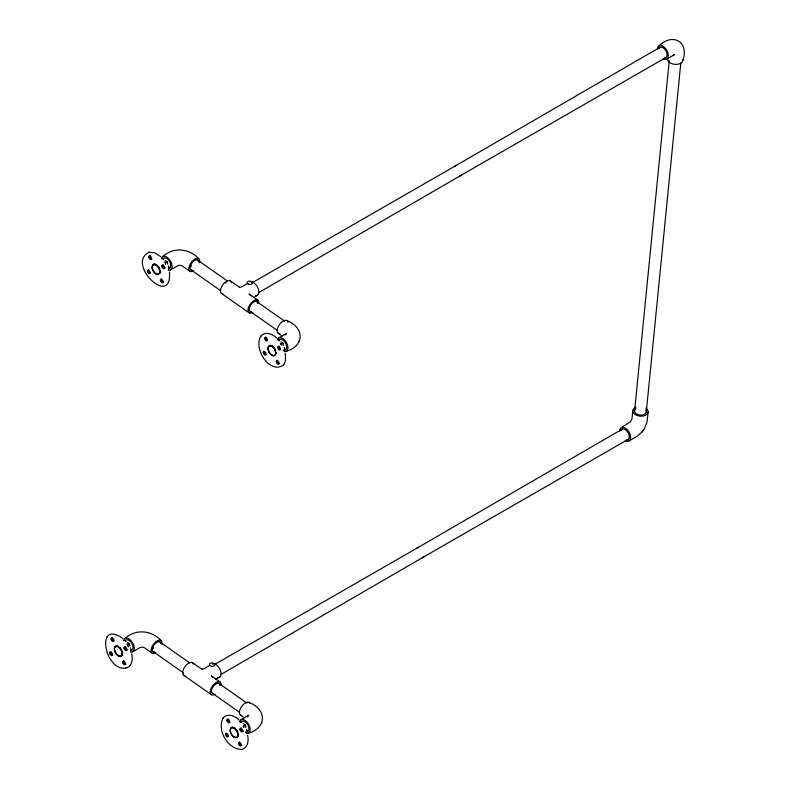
<?xml version="1.0" encoding="UTF-8"?>
<svg xmlns="http://www.w3.org/2000/svg" width="789" height="789" viewBox="0 0 789 789"><rect width="100%" height="100%" fill="white"/><g stroke="black" fill="none" stroke-linecap="round" stroke-linejoin="round"><path stroke-width="1.18" d="M632.808 410.448L631.969 418.9L630.51 421.721M682.909 60.299C689.3 41.916 672.849 32.448 659.19 45.703M669.23 60.763L634.681 410.102M646.25 412.43L680.799 63.1M648.124 412.075L646.901 422.648L644.08 429.137M286.229 351.352C304.81 345.848 304.524 327.543 287.097 320.699M248.466 733.208C267.047 727.705 266.761 709.39 249.334 702.555M285.263 335.009L286.515 333.392L278.813 337.86M247.499 716.866L248.752 715.248L241.049 719.716M299.209 341.509L299.652 340.503M261.435 723.355L261.889 722.359M260.863 336.134C253.121 348.491 269.69 374.972 283.774 364.863M123.005 638.597C95.242 618.497 104.335 671.587 125.855 668.046M125.648 668.096C132 666.952 133.154 659.022 131.674 653.805M223.09 717.99C216.709 730.17 227.794 749.432 241.71 749.382M644.11 429.088L642.64 431.188M260.459 336.656C264.315 330.798 272.757 333.757 276.623 338.087M283.498 365.228L285.549 360.8L285.293 353.294M106.84 637.167L107.521 636.289M129.879 665.738L130.55 664.851M222.695 718.513C226.551 712.654 234.984 715.613 238.86 719.933M241.503 749.442C247.845 748.288 249.018 740.358 247.529 735.151M628.843 441.041L637.847 435.775L642.295 431.603M630.549 421.671L621.426 427.549M642.236 431.682L642.68 431.129M168.205 269.039L169.053 268.191M168.521 268.97L169.024 268.457L168.511 268.753M284.06 350.385L284.908 349.527M284.375 350.306L284.878 349.803L283.586 350.543M124.198 640.362L125.944 641.319M130.441 650.895L131.29 650.037M130.579 650.994L131.26 650.314L130.481 650.757M246.296 732.231L247.144 731.383L246.454 729.154L247.135 731.482L245.576 732.379M246.612 732.162L247.115 731.65L245.823 732.399M454.316 166.528L660.275 47.143M258.25 292.877L462.078 174.724M253.644 297.483L257.48 295.264M416.553 548.385L622.511 428.989M220.496 674.723L424.314 556.57M215.88 679.339L219.717 677.11M162.958 256.524C173.245 246.849 189.538 248.328 198.779 258.693M165.365 262.619L166.913 261.721M167.741 264.128L167.051 261.8L165.483 262.796L165.838 263.911M170.375 270.016L177.949 265.607L180.04 265.282L182.2 265.863L189.784 271.189M666.606 59.195L674.615 54.628L673.264 54.845M282.768 343.067L281.219 343.965L280.361 343.363M282.896 343.245L281.338 344.142L281.693 345.247M283.34 350.523L284.898 349.626L284.218 347.308M125.195 638.37C135.481 628.695 151.774 630.174 161.015 640.54M129.149 643.577L127.591 644.475L126.743 643.873M129.278 643.755L127.719 644.652L128.42 646.872M130.501 650.59L131.28 650.146L130.599 647.818M132.611 651.862L140.186 647.463L142.276 647.138L144.426 647.72L152.021 653.036M243.446 725.811L245.004 724.913M245.132 725.091L243.574 725.988L243.929 727.103M247.49 283.527L241.069 287.196L239.294 287.107M251.957 282.886L456.594 165.217M459.809 176.036L665.512 57.745M209.726 665.374L203.306 669.042L201.53 668.964M214.184 664.742L418.831 547.063M422.046 557.882L627.748 439.601M149.299 252.125C125.086 263.585 172.416 309.032 169.438 271.958M148.519 252.322L154.397 252.638L160.769 256.741M202.349 669.2L202.398 669.2M230.161 280.726L239.037 286.949M197.368 259.906L227.479 281.042M255.587 300.777L284.691 321.212M191.185 269.976L220.299 290.411M250.409 311.547L277.501 330.571M278.103 333.195L282.008 335.936M221.63 293.538L249.166 312.868M162.13 258.338L163.708 259.463M165.207 260.518L167.051 261.8M277.984 339.684L279.562 340.809M281.062 341.854L282.906 343.146L283.596 345.464M164.507 262.017L165.079 262.421M280.47 343.817L281.042 344.221M192.388 662.582L201.274 668.806M159.605 641.753L189.715 662.898M217.823 682.623L246.927 703.058M153.421 651.822L183.531 672.968M212.635 693.403L239.738 712.428M183.867 675.394L211.393 694.724M240.339 715.051L244.245 717.783M127.433 642.374L129.288 643.656L129.978 645.974M240.221 721.531L241.799 722.655M243.288 723.71L245.142 724.992L245.724 726.847M257.687 300.057L249.048 293.981L251.02 295.954M219.924 681.913L211.284 675.838L213.06 677.495M168.363 265.962L169.043 268.29L168.53 268.585A5.937 3.432 60 0 0 169.586 261.465A5.937 3.432 60 0 0 162.869 259.009M165.305 263.25L165.542 263.99M245.251 725.466L245.833 727.32M243.397 726.442L243.623 727.182M127.423 644.731L127.769 645.846M121.94 655.6A5.72 3.304 60 0 1 120.756 656.29M119.464 656.182A5.72 3.304 60 0 1 118.064 655.462M116.23 653.608A5.72 3.304 60 0 1 114.73 650.471M114.573 647.887A5.72 3.304 60 0 1 115.174 646.566M115.362 646.378A5.72 3.304 60 0 1 116.279 645.925M117.176 645.915A5.72 3.304 60 0 1 118.685 646.516M119.82 647.414A5.72 3.304 60 0 1 120.184 647.779M120.52 648.173A5.72 3.304 60 0 1 121.072 648.923M121.486 649.603A5.72 3.304 60 0 1 121.851 650.323M122.256 651.408A5.72 3.304 60 0 1 122.551 652.838M122.571 653.825A5.72 3.304 60 0 1 122.216 655.186M237.943 736.739A5.72 3.304 60 0 1 236.838 737.577M235.595 737.597A5.72 3.304 60 0 1 233.919 736.808M230.605 728.632A5.72 3.304 60 0 1 231.029 727.912M231.414 727.566A5.72 3.304 60 0 1 232.4 727.231M232.676 727.221A5.72 3.304 60 0 1 233.771 727.468M234.54 727.862A5.72 3.304 60 0 1 237.144 730.604M237.341 730.949A5.72 3.304 60 0 1 237.854 732.024M238.298 733.474A5.72 3.304 60 0 1 238.179 736.285M185.139 675.68A7.703 3.945 -54.9 0 1 185.04 666.527A7.703 3.945 -54.9 0 1 193.492 664.17M213.72 693.442A5.937 3.038 -54.9 0 1 211.659 689.714A5.937 3.038 -54.9 0 1 216.373 683.609A5.937 3.038 -54.9 0 1 219.884 685.483M215.081 694.231A7.703 3.945 -54.9 0 1 210.219 691.46A7.703 3.945 -54.9 0 1 216.245 682.406A7.703 3.945 -54.9 0 1 221.107 685.168M212.379 663.884A7.594 4.379 60 0 1 220.397 670.265A7.594 4.379 60 0 1 217.646 677.554M154.417 651.941A5.937 3.038 -54.9 0 1 153.727 645.481A5.937 3.038 -54.9 0 1 160.423 642.483M160.631 643.015A5.937 3.038 -54.9 0 1 160.729 643.646M153.253 648.676A4.616 2.367 -54.9 0 1 153.52 647.493M155.926 652.7A7.703 3.945 -54.9 0 1 151.103 649.653A7.703 3.945 -54.9 0 1 157.613 640.609A7.703 3.945 -54.9 0 1 161.824 644.524M123.626 640.52A7.703 4.448 60 0 1 132.611 642.66A7.703 4.448 60 0 1 130.619 652.079M125.096 640.865A5.937 3.432 60 0 1 131.822 643.321A5.937 3.432 60 0 1 130.806 650.54M242.045 715.485A7.703 3.945 -54.9 0 1 241.404 706.845A7.703 3.945 -54.9 0 1 250.034 703.482M239.481 721.856A7.703 4.448 60 0 1 248.466 724.006A7.703 4.448 60 0 1 246.474 733.415M240.951 722.201A5.937 3.432 60 0 1 247.677 724.657A5.937 3.432 60 0 1 246.661 731.886M243.476 730.949A1.982 1.144 60 0 1 241.434 730.466A1.982 1.144 60 0 1 241.158 727.872M241.838 745.398A1.982 1.144 60 0 1 239.856 744.362A1.982 1.144 60 0 1 239.757 742.025M228.534 736.413A1.982 1.144 60 0 1 226.897 735.269A1.982 1.144 60 0 1 226.561 733.208M229.934 722.26A1.982 1.144 60 0 1 228.297 721.107A1.982 1.144 60 0 1 227.962 719.055M127.384 649.899A1.982 1.144 60 0 1 125.402 648.874A1.982 1.144 60 0 1 125.303 646.526M125.984 664.052A1.982 1.144 60 0 1 124.001 663.026A1.982 1.144 60 0 1 123.903 660.689M112.275 655.018A1.982 1.144 60 0 1 110.766 653.371A1.982 1.144 60 0 1 110.943 651.586M114.08 640.915A1.982 1.144 60 0 1 112.294 639.494A1.982 1.144 60 0 1 112.344 637.433M621.19 430.33A5.937 3.432 60 0 1 628.054 432.5A5.937 3.432 60 0 1 626.722 439.71M619.69 431.376A7.703 4.448 60 0 1 624.937 427.904A7.703 4.448 60 0 1 630.579 437.214A7.703 4.448 60 0 1 625.322 440.696M645.915 408.12A7.703 4.902 5.6 0 1 645.619 415.211A7.703 4.902 5.6 0 1 634.534 414.038A7.703 4.902 5.6 0 1 635.885 407.055M645.796 409.925A5.937 3.777 5.6 0 1 643.824 414.59A5.937 3.777 5.6 0 1 636.141 413.604A5.937 3.777 5.6 0 1 635.816 408.643M682.919 59.599A7.703 4.902 5.6 0 1 675.236 64.402A7.703 4.902 5.6 0 1 667.602 58.672M657.454 49.529A7.703 4.448 60 0 1 662.701 46.048A7.703 4.448 60 0 1 668.342 55.368A7.703 4.448 60 0 1 663.085 58.84M658.963 48.484A5.937 3.432 60 0 1 665.817 50.644A5.937 3.432 60 0 1 664.486 57.853M157.504 274.404A5.72 3.304 60 0 1 155.827 273.615M152.514 265.439A5.72 3.304 60 0 1 152.938 264.719M153.332 264.374A5.72 3.304 60 0 1 154.309 264.039M154.585 264.029A5.72 3.304 60 0 1 155.689 264.276M156.449 264.67A5.72 3.304 60 0 1 159.053 267.412M159.26 267.757A5.72 3.304 60 0 1 159.763 268.832M160.206 270.282A5.72 3.304 60 0 1 159.98 273.329M273.359 355.74A5.72 3.304 60 0 1 269.848 353.087M269.365 352.358A5.72 3.304 60 0 1 268.605 350.77M269.187 345.71A5.72 3.304 60 0 1 270.163 345.375M270.44 345.365A5.72 3.304 60 0 1 271.919 345.789M272.304 346.006A5.72 3.304 60 0 1 274.148 347.663M274.7 348.413A5.72 3.304 60 0 1 274.907 348.748M275.114 349.093A5.72 3.304 60 0 1 275.755 350.533M276.17 352.318A5.72 3.304 60 0 1 276.101 353.906M222.902 293.833A7.703 3.945 -54.9 0 1 222.804 284.681A7.703 3.945 -54.9 0 1 231.256 282.314M225.565 283.093A5.937 3.038 -54.9 0 1 226.344 282.57M251.484 311.596A5.937 3.038 -54.9 0 1 249.423 307.858A5.937 3.038 -54.9 0 1 254.137 301.763A5.937 3.038 -54.9 0 1 257.648 303.627M252.845 312.375A7.703 3.945 -54.9 0 1 247.983 309.604A7.703 3.945 -54.9 0 1 254.009 300.55A7.703 3.945 -54.9 0 1 258.871 303.321M250.833 281.89A7.594 4.379 60 0 1 258.358 288.952A7.594 4.379 60 0 1 255.419 295.697M192.181 270.094A5.937 3.038 -54.9 0 1 191.5 263.634A5.937 3.038 -54.9 0 1 198.187 260.636M198.404 261.159A5.937 3.038 -54.9 0 1 198.503 261.8M191.017 266.82A4.616 2.367 -54.9 0 1 191.283 265.637M193.7 270.854A7.703 3.945 -54.9 0 1 188.867 267.796A7.703 3.945 -54.9 0 1 195.376 258.753A7.703 3.945 -54.9 0 1 199.587 262.668M161.39 258.664A7.703 4.448 60 0 1 170.385 260.814A7.703 4.448 60 0 1 168.382 270.223M279.809 333.629A7.703 3.945 -54.9 0 1 279.484 324.535A7.703 3.945 -54.9 0 1 287.995 322.267M277.245 340A7.703 4.448 60 0 1 286.239 342.15A7.703 4.448 60 0 1 284.237 351.569M278.714 340.355A5.937 3.432 60 0 1 285.44 342.811A5.937 3.432 60 0 1 284.425 350.03M278.783 347.762A5.612 3.235 60 0 1 279.158 348.699M280.657 349.507A1.982 1.144 60 0 1 278.872 348.087A1.982 1.144 60 0 1 278.921 346.016M279.602 363.542A1.982 1.144 60 0 1 277.62 362.516A1.982 1.144 60 0 1 277.531 360.178M266.297 354.567A1.982 1.144 60 0 1 264.66 353.413A1.982 1.144 60 0 1 264.325 351.361M267.698 340.404A1.982 1.144 60 0 1 266.061 339.26A1.982 1.144 60 0 1 265.725 337.199M165.384 267.757A1.982 1.144 60 0 1 163.343 267.274A1.982 1.144 60 0 1 163.067 264.68M163.747 282.206A1.982 1.144 60 0 1 161.765 281.17A1.982 1.144 60 0 1 161.676 278.833M150.443 273.221A1.982 1.144 60 0 1 148.657 271.801A1.982 1.144 60 0 1 148.707 269.739M151.843 259.068A1.982 1.144 60 0 1 149.93 257.362A1.982 1.144 60 0 1 150.452 255.458M114.612 650.254A5.276 3.048 60 0 0 120.835 655.876A5.276 3.048 60 0 0 119.247 647.72A5.276 3.048 60 0 0 114.612 650.254M230.467 731.59A5.276 3.048 60 0 0 236.69 737.212A5.276 3.048 60 0 0 235.102 729.056A5.276 3.048 60 0 0 230.467 731.59M210.219 665.719A2.643 1.677 5.6 0 0 214.628 665.235A2.643 1.677 5.6 0 0 211.413 662.977A2.643 1.677 5.6 0 0 210.219 665.719M230.201 731.285A5.612 3.235 60 0 0 236.71 737.567A5.612 3.235 60 0 0 235.349 729.006A5.612 3.235 60 0 0 230.201 731.285M226.907 720.179A1.982 1.144 60 0 0 228.997 722.793A1.982 1.144 60 0 0 229.007 720.002A1.982 1.144 60 0 0 226.907 720.179M225.506 734.342A1.982 1.144 60 0 0 227.597 736.956A1.982 1.144 60 0 0 227.607 734.155A1.982 1.144 60 0 0 225.506 734.342M238.465 743.435A1.982 1.144 60 0 0 240.566 746.059A1.982 1.144 60 0 0 240.566 743.258A1.982 1.144 60 0 0 238.465 743.435M239.866 729.283A1.982 1.144 60 0 0 241.967 731.896A1.982 1.144 60 0 0 241.967 729.105A1.982 1.144 60 0 0 239.866 729.283M114.346 649.949A5.612 3.235 60 0 0 120.855 656.231A5.612 3.235 60 0 0 119.494 647.661A5.612 3.235 60 0 0 114.346 649.949M111.052 638.843A1.982 1.144 60 0 0 113.143 641.457A1.982 1.144 60 0 0 113.152 638.666A1.982 1.144 60 0 0 111.052 638.843M109.651 652.996A1.982 1.144 60 0 0 111.742 655.62A1.982 1.144 60 0 0 111.752 652.819A1.982 1.144 60 0 0 109.651 652.996M122.611 662.099A1.982 1.144 60 0 0 124.711 664.713A1.982 1.144 60 0 0 124.711 661.922A1.982 1.144 60 0 0 122.611 662.099M124.011 647.937A1.982 1.144 60 0 0 126.112 650.56A1.982 1.144 60 0 0 126.112 647.759A1.982 1.144 60 0 0 124.011 647.937M152.376 268.398A5.276 3.048 60 0 0 158.599 274.02A5.276 3.048 60 0 0 157.011 265.863A5.276 3.048 60 0 0 152.376 268.398M268.23 349.734A5.276 3.048 60 0 0 274.454 355.366A5.276 3.048 60 0 0 272.866 347.209A5.276 3.048 60 0 0 268.23 349.734M247.983 283.872A2.643 1.677 5.6 0 0 252.391 283.379A2.643 1.677 5.6 0 0 249.176 281.121A2.643 1.677 5.6 0 0 247.983 283.872M267.964 349.438A5.612 3.235 60 0 0 274.473 355.721A5.612 3.235 60 0 0 273.112 347.15A5.612 3.235 60 0 0 267.964 349.438M264.67 338.323A1.982 1.144 60 0 0 266.771 340.947A1.982 1.144 60 0 0 266.771 338.146A1.982 1.144 60 0 0 264.67 338.323M263.27 352.486A1.982 1.144 60 0 0 265.37 355.099A1.982 1.144 60 0 0 265.37 352.308A1.982 1.144 60 0 0 263.27 352.486M276.229 361.589A1.982 1.144 60 0 0 278.33 364.202A1.982 1.144 60 0 0 278.33 361.411A1.982 1.144 60 0 0 276.229 361.589M277.629 347.426A1.982 1.144 60 0 0 279.73 350.05A1.982 1.144 60 0 0 279.73 347.249A1.982 1.144 60 0 0 277.629 347.426M152.109 268.092A5.612 3.235 60 0 0 158.619 274.375A5.612 3.235 60 0 0 157.258 265.814A5.612 3.235 60 0 0 152.109 268.092M148.815 256.987A1.982 1.144 60 0 0 150.916 259.601A1.982 1.144 60 0 0 150.916 256.81A1.982 1.144 60 0 0 148.815 256.987M147.415 271.15A1.982 1.144 60 0 0 149.515 273.763A1.982 1.144 60 0 0 149.515 270.962A1.982 1.144 60 0 0 147.415 271.15M160.374 280.243A1.982 1.144 60 0 0 162.475 282.866A1.982 1.144 60 0 0 162.475 280.065A1.982 1.144 60 0 0 160.374 280.243M161.775 266.09A1.982 1.144 60 0 0 163.875 268.704A1.982 1.144 60 0 0 163.875 265.913A1.982 1.144 60 0 0 161.775 266.09"/></g></svg>
